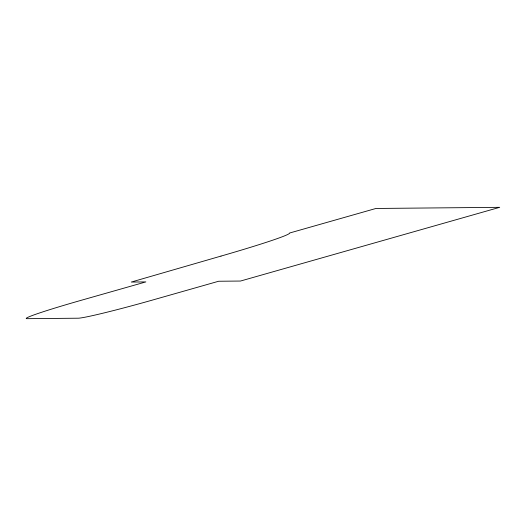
<?xml version="1.0" encoding="UTF-8"?>
<svg xmlns="http://www.w3.org/2000/svg" width="526" height="526" viewBox="0 0 526 526"><rect width="100%" height="100%" fill="white"/><g stroke="black" fill="none" stroke-linecap="round" stroke-linejoin="round"><path stroke-width="0.79" d="M220.999 256.09L131.296 282.048L145.853 281.916L81.05 300.346A68.189 2.854 -15.5 0 0 27.168 318.677L78.131 318.204A68.189 2.854 -15.5 0 0 153.855 299.675L218.652 281.246L240.494 281.042L499.7 207.323L375.939 208.467L289.537 233.038A94.437 3.952 -15.5 0 1 220.999 256.09"/></g></svg>
